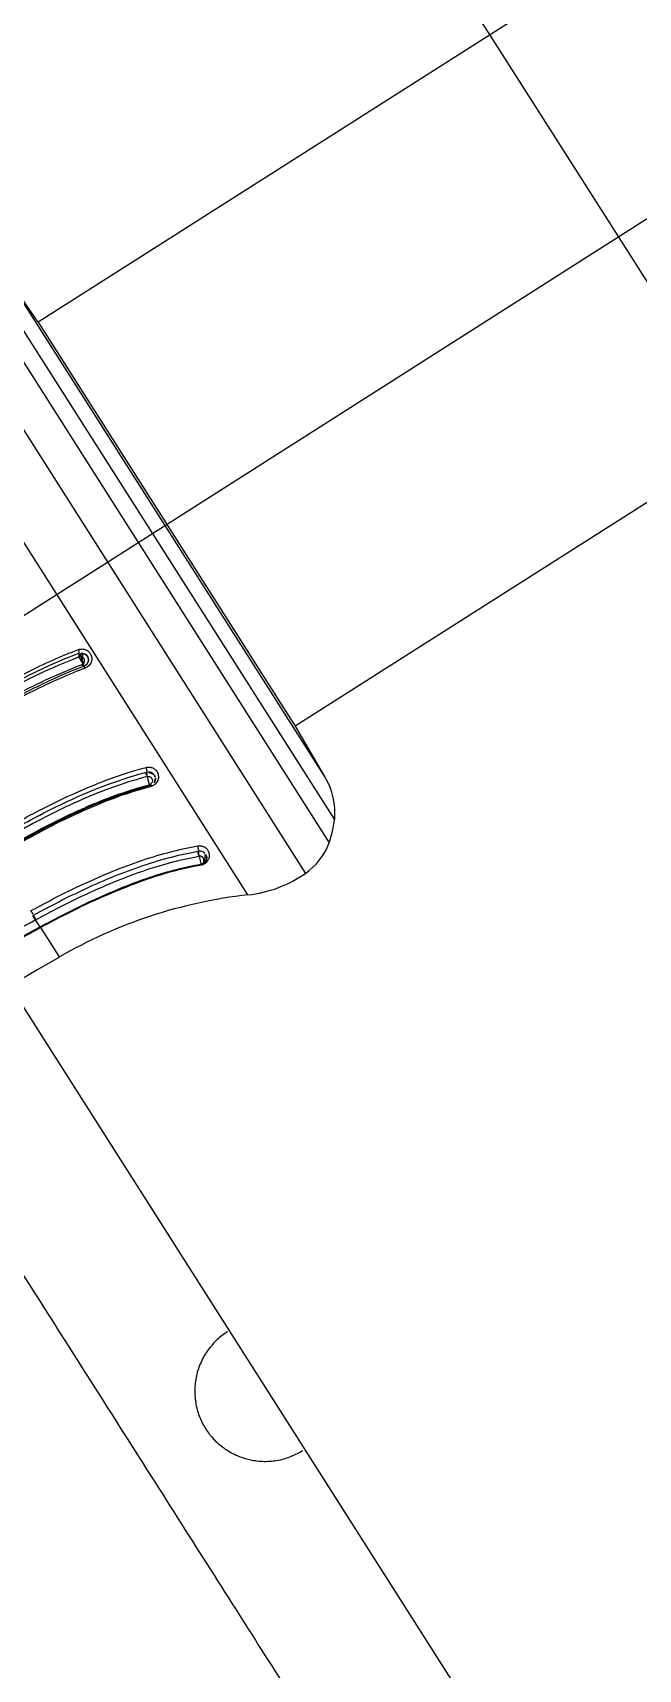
# Model space of a CAD drawing. Header units: millimetres. Extents: x 1145859089 to 1147511753, y -1047484727 to -1047247487.
# Drawn here: x 1145997726.5 to 1145997769.5, y -1047439052.1 to -1047438935.9 of the extents above; entities that cross this region are included whole.
import ezdxf
from ezdxf.xclip import XClip

# ---------------------------------------------------------------- set-up
doc = ezdxf.new("R2010")
doc.units = ezdxf.units.MM
doc.header["$LTSCALE"] = 100
doc.header["$MEASUREMENT"] = 0
doc.header["$XCLIPFRAME"] = 2
doc.linetypes.add('단지배치도$0$CENTER', pattern=[31, 30, -0.5, 0, -0.5])
doc.layers.get('0').update_dxf_attribs({"linetype": 'CONTINUOUS'})
doc.layers.add('XREF', color=135, linetype='CONTINUOUS')
doc.layers.add('단지배치도$0$W240910', color=135, linetype='CONTINUOUS')

# ---------------------------------------------------------------- blocks, each defined once
blk = doc.blocks.new('단지배치도$0$zw$9902')
at = {"layer": '단지배치도$0$W240910', "linetype": '단지배치도$0$CENTER', "ltscale": 20}
blk.add_line((59428.18, -67707.75), (59826.42, -67454.4), dxfattribs=at)
at = {"layer": '단지배치도$0$W240910', "linetype": '단지배치도$0$CENTER', "ltscale": 50}
blk.add_line((59583, -67511.43), (59911.68, -68028.08), dxfattribs=at)
at = {"layer": '단지배치도$0$W240910', "linetype": 'ByBlock', "ltscale": 20}
for p, q in [((59650.19, -67546.36), (59586.09, -67587.14)), ((59668.44, -67575.05), (59604.34, -67615.83)), ((59579.62, -67581.45), (59606.76, -67624.1)), ((59607.13, -67622.43), (59581.29, -67581.82)), ((59576.95, -67582.06), (59605.07, -67626.27)), ((59583.73, -67583.7), (59606.46, -67619.43)), ((59586.09, -67587.14), (59583.73, -67583.7)), ((59600.99, -67627.79), (59573.84, -67585.11)), ((59586.09, -67587.14), (59604.34, -67615.83)), ((59604.34, -67615.83), (59606.46, -67619.43)), ((59585.7, -67629.27), (59585.75, -67629.24)), ((59585.88, -67629.58), (59585.93, -67629.56)), ((59585.88, -67629.58), (59586.2, -67630.1)), ((59586.26, -67630.1), (59586.23, -67630.12)), ((59586.23, -67630.12), (59586.23, -67630.12)), ((59586.27, -67630.12), (59586.23, -67630.14)), ((59587.6, -67632.21), (59586.27, -67630.12)), ((59814.29, -67996.09), (59584.1, -67634.25))]:
    blk.add_line(p, q, dxfattribs=at)
at = {"layer": '단지배치도$0$W240910'}
for radius in [11431.38, 11931.38]:
    blk.add_arc((57394.29, -57699.4), radius, 251.62775, 321.418131, dxfattribs=at)
at = {"layer": '단지배치도$0$W240910', "linetype": 'ByBlock', "ltscale": 20}
for centre, radius, start, end in [((59589.15, -67611.11), 0.5, 290.7244, 110.7272), ((59600.49, -67621.82), 6.67, 339.9571, 354.7071), ((59604.85, -67662.04), 34.46, 96.433, 120.0419), ((59586.23, -67630.12), 0.000218, 145.1961, 175.4817), ((59586.23, -67630.12), 0.000524, 165.8959, 183.8947), ((59586.23, -67630.12), 0.00117, 174.5839, 184.5334), ((59586.23, -67630.12), 0.00239, 183.8497, 189.9581), ((59586.23, -67630.12), 0.00431, 184.7631, 188.7447), ((59586.23, -67630.12), 0.00716, 191.0751, 193.8865), ((59586.24, -67630.12), 0.0113, 191.21, 193.268), ((59586.24, -67630.12), 0.0166, 195.2111, 196.7966), ((59586.25, -67630.12), 0.0231, 194.487, 195.7327), ((59586.26, -67630.11), 0.0317, 196.4335, 197.446), ((59586.27, -67630.11), 0.0421, 196.8748, 197.7071), ((59586.28, -67630.11), 0.0539, 198.0772, 198.7781), ((59586.29, -67630.1), 0.0684, 198.3256, 198.9208), ((59586.31, -67630.1), 0.0857, 198.7104, 199.2258), ((59586.33, -67630.09), 0.104, 199.405, 199.8515), ((59586.35, -67630.08), 0.128, 199.6681, 200.0594), ((59586.37, -67630.08), 0.149, 200.2386, 200.5876), ((59586.39, -67630.07), 0.175, 200.4163, 200.7342), ((59586.43, -67630.06), 0.21, 200.3494, 200.6261), ((59586.47, -67630.04), 0.256, 201.3577, 201.5928), ((59586.48, -67630.03), 0.273, 201.036, 201.2718), ((59586.48, -67630.03), 0.274, 201.3981, 201.6515), ((59586.58, -67629.99), 0.381, 201.4537, 201.6285), ((59587.21, -67629.74), 1.05, 201.7496, 201.8083), ((59586.58, -67629.99), 0.38, 201.8045, 202.0271), ((59586.62, -67629.98), 0.419, 202.2908, 202.621), ((59587.42, -67629.65), 1.29, 202.2298, 202.3738), ((59842.8, -68073.95), 510.15, 120.0158, 126.3933)]:
    blk.add_arc(centre, radius, start, end, dxfattribs=at)
for points, knots in [([(59577.64, -67616.56), (59578.28, -67616.12), (59579.57, -67615.27), (59581.49, -67614.08), (59583.4, -67612.98), (59585.29, -67611.98), (59587.15, -67611.1), (59588.36, -67610.61), (59588.95, -67610.38)], [0, 0, 0, 0, 0.166667, 0.333333, 0.5, 0.666667, 0.833333, 1, 1, 1, 1]), ([(59588.95, -67610.38), (59588.96, -67610.4), (59588.99, -67610.46), (59589, -67610.55), (59589, -67610.62), (59588.98, -67610.64), (59588.97, -67610.64)], [0, 0, 0, 0, 0.202316, 0.499974, 0.797632, 1, 1, 1, 1]), ([(59589.32, -67611.57), (59589.5, -67611.51), (59589.67, -67611.33), (59589.64, -67610.85), (59589.45, -67610.67), (59589.14, -67610.61), (59589.04, -67610.61), (59588.97, -67610.64)], [0, 0, 0, 0, 0.436006, 0.436006, 0.865969, 0.865969, 1, 1, 1, 1]), ([(59588.99, -67610.9), (59589.03, -67610.85), (59589.08, -67610.67), (59589.01, -67610.62), (59588.97, -67610.64)], [0, 0, 0, 0, 0.0002153058, 0.0004289318, 0.0004289318, 0.0004289318, 0.0004289318]), ([(59588.99, -67610.9), (59589.03, -67610.88), (59589.1, -67610.87), (59589.21, -67610.9), (59589.32, -67610.97), (59589.39, -67611.09), (59589.4, -67611.23), (59589.34, -67611.38), (59589.26, -67611.44), (59589.2, -67611.46)], [0, 0, 0, 0, 0.142857, 0.285714, 0.428571, 0.571429, 0.714286, 0.857143, 1, 1, 1, 1]), ([(59577.85, -67616.97), (59579.66, -67615.74), (59583.35, -67613.42), (59587.11, -67611.61), (59588.99, -67610.9)], [0, 0, 0, 0, 0.500014, 1, 1, 1, 1]), ([(59589.2, -67611.46), (59588.32, -67611.8), (59586.47, -67612.58), (59582.77, -67614.49), (59580, -67616.24), (59578.2, -67617.46)], [0, 0, 0, 0, 0.237515, 0.495013, 1, 1, 1, 1]), ([(59589.32, -67611.57), (59588.74, -67611.79), (59587.55, -67612.28), (59585.75, -67613.13), (59583.92, -67614.1), (59582.06, -67615.17), (59580.18, -67616.34), (59578.93, -67617.17), (59578.3, -67617.59)], [0, 0, 0, 0, 0.1666667, 0.3333333, 0.5, 0.6666667, 0.8333333, 1, 1, 1, 1]), ([(59589.44, -67611.69), (59588.29, -67612.12), (59585.94, -67613.16), (59582.3, -67615.17), (59579.7, -67616.83), (59578.38, -67617.73)], [0, 0, 0, 0, 0.333333, 0.666667, 1, 1, 1, 1]), ([(59589.2, -67611.46), (59589.21, -67611.47), (59589.21, -67611.48), (59589.24, -67611.53), (59589.27, -67611.56), (59589.31, -67611.58), (59589.31, -67611.58), (59589.32, -67611.57)], [0, 0, 0, 0, 0.084738, 0.084738, 0.675047, 0.675047, 1, 1, 1, 1]), ([(59589.44, -67611.69), (59589.43, -67611.66), (59589.4, -67611.62), (59589.36, -67611.58), (59589.33, -67611.58), (59589.32, -67611.58)], [0, 0, 0, 0, 0.333333, 0.666667, 1, 1, 1, 1]), ([(59594.34, -67619.28), (59594.33, -67619.26), (59594.28, -67619.21), (59594.21, -67619.14), (59594.11, -67619.09), (59594.01, -67619.06), (59593.9, -67619.05), (59593.83, -67619.07), (59593.79, -67619.08)], [0.5881724, 0.5881724, 0.5881724, 0.5881724, 0.6428571, 0.7142857, 0.7857143, 0.8571429, 0.9285714, 1, 1, 1, 1]), ([(59593.99, -67619.98), (59594.01, -67619.97), (59594.05, -67619.96), (59594.1, -67619.92), (59594.15, -67619.87), (59594.19, -67619.81), (59594.21, -67619.73), (59594.21, -67619.65), (59594.19, -67619.57), (59594.15, -67619.51), (59594.11, -67619.46), (59594.06, -67619.42), (59594, -67619.4), (59593.94, -67619.39), (59593.88, -67619.39), (59593.85, -67619.39), (59593.83, -67619.4)], [0, 0, 0, 0, 0.071429, 0.142857, 0.214286, 0.285714, 0.357143, 0.428571, 0.5, 0.571429, 0.642857, 0.714286, 0.785714, 0.857143, 0.928571, 1, 1, 1, 1]), ([(59593.99, -67619.98), (59594, -67619.98), (59594.01, -67620), (59594.02, -67620.01), (59594.02, -67620.01)], [0.13022706, 0.13022706, 0.13022706, 0.13022706, 0.17644401, 0.21354705, 0.21354705, 0.21354705, 0.21354705]), ([(59594.33, -67619.84), (59594.35, -67619.81), (59594.37, -67619.78), (59594.39, -67619.74), (59594.39, -67619.74)], [0.2281398, 0.2281398, 0.2281398, 0.2281398, 0.28571429, 0.29730471, 0.29730471, 0.29730471, 0.29730471]), ([(59594.41, -67619.43), (59594.4, -67619.42), (59594.39, -67619.38), (59594.37, -67619.33), (59594.35, -67619.29), (59594.34, -67619.28)], [0.4858037, 0.4858037, 0.4858037, 0.4858037, 0.5, 0.5714286, 0.5881216, 0.5881216, 0.5881216, 0.5881216]), ([(59594.39, -67619.74), (59594.4, -67619.71), (59594.42, -67619.63), (59594.43, -67619.55), (59594.42, -67619.5), (59594.42, -67619.5)], [0.2973047, 0.2973047, 0.2973047, 0.2973047, 0.3571429, 0.4285714, 0.4432667, 0.4432667, 0.4432667, 0.4432667]), ([(59585.58, -67628.92), (59586.15, -67628.61), (59587.35, -67627.97), (59589.3, -67627.02), (59591.39, -67626.1), (59593.52, -67625.3), (59595.54, -67624.71), (59596.81, -67624.43), (59597.42, -67624.32)], [0, 0, 0, 0, 0.166667, 0.333333, 0.5, 0.666667, 0.833333, 1, 1, 1, 1]), ([(59585.75, -67629.24), (59586.34, -67628.92), (59587.55, -67628.28), (59589.48, -67627.33), (59591.47, -67626.46), (59593.54, -67625.69), (59595.59, -67625.08), (59596.86, -67624.8), (59597.47, -67624.69)], [0, 0, 0, 0, 0.166667, 0.333333, 0.5, 0.666667, 0.833333, 1, 1, 1, 1]), ([(59597.42, -67624.32), (59597.45, -67624.31), (59597.5, -67624.3), (59597.6, -67624.31), (59597.69, -67624.32), (59597.79, -67624.35), (59597.89, -67624.39), (59597.97, -67624.44), (59598.05, -67624.51), (59598.12, -67624.59), (59598.18, -67624.69), (59598.22, -67624.8), (59598.25, -67624.92), (59598.25, -67625.04), (59598.23, -67625.16), (59598.2, -67625.26), (59598.15, -67625.34), (59598.1, -67625.42), (59598.04, -67625.49), (59597.98, -67625.55), (59597.91, -67625.6), (59597.83, -67625.64), (59597.75, -67625.67), (59597.69, -67625.68), (59597.67, -67625.69)], [0, 0, 0, 0, 0.045455, 0.090909, 0.136364, 0.181818, 0.227273, 0.272727, 0.318182, 0.363636, 0.409091, 0.454545, 0.5, 0.545455, 0.590909, 0.636364, 0.681818, 0.727273, 0.772727, 0.818182, 0.863636, 0.909091, 0.954545, 1, 1, 1, 1]), ([(59597.74, -67624.71), (59597.71, -67624.7), (59597.65, -67624.68), (59597.56, -67624.67), (59597.5, -67624.68), (59597.47, -67624.69)], [0.8010672, 0.8010672, 0.8010672, 0.8010672, 0.8666667, 0.9333333, 1, 1, 1, 1]), ([(59597.86, -67624.79), (59597.89, -67624.8), (59597.91, -67624.83), (59597.94, -67624.85), (59597.94, -67624.86)], [0.9734552, 0.9734552, 0.9734552, 0.9734552, 1.1595777, 1.2248043, 1.2248043, 1.2248043, 1.2248043]), ([(59585.93, -67629.56), (59586.5, -67629.25), (59587.68, -67628.62), (59589.59, -67627.69), (59591.66, -67626.79), (59593.73, -67626.01), (59595.68, -67625.43), (59596.92, -67625.16), (59597.52, -67625.05)], [0, 0, 0, 0, 0.166667, 0.333333, 0.5, 0.666667, 0.833333, 1, 1, 1, 1]), ([(59597.63, -67625.64), (59597.09, -67625.74), (59595.94, -67625.98), (59594.06, -67626.53), (59591.96, -67627.31), (59589.87, -67628.23), (59587.96, -67629.16), (59586.77, -67629.79), (59586.2, -67630.1)], [0, 0, 0, 0, 0.166667, 0.333333, 0.5, 0.666667, 0.833333, 1, 1, 1, 1]), ([(59597.67, -67625.69), (59597.13, -67625.78), (59595.99, -67626.03), (59594.13, -67626.56), (59592.06, -67627.36), (59590.42, -67628.04), (59589.56, -67628.44), (59589.37, -67628.54)], [0, 0, 0, 0, 0.1666667, 0.3333333, 0.5, 0.6666667, 0.7152602, 0.7152602, 0.7152602, 0.7152602]), ([(59595.85, -67626.07), (59595.9, -67626.05), (59595.99, -67626.03), (59596.08, -67626.01), (59596.13, -67626)], [0.83304643, 0.83304643, 0.83304643, 0.83304643, 0.84411263, 0.85565068, 0.85565068, 0.85565068, 0.85565068]), ([(59597.69, -67625.66), (59597.71, -67625.65), (59597.75, -67625.64), (59597.8, -67625.62), (59597.83, -67625.6), (59597.83, -67625.59)], [0.0307517, 0.0307517, 0.0307517, 0.0307517, 0.0666667, 0.1333333, 0.1444732, 0.1444732, 0.1444732, 0.1444732]), ([(59597.84, -67625.59), (59597.86, -67625.58), (59597.9, -67625.55), (59597.93, -67625.51), (59597.94, -67625.49)], [0.14907119, 0.14907119, 0.14907119, 0.14907119, 0.2, 0.24608775, 0.24608775, 0.24608775, 0.24608775]), ([(59597.94, -67625.49), (59597.95, -67625.49), (59597.98, -67625.45), (59598.02, -67625.38), (59598.06, -67625.27), (59598.07, -67625.14), (59598.04, -67625.01), (59597.99, -67624.92), (59597.96, -67624.87), (59597.94, -67624.86)], [0.2460877, 0.2460877, 0.2460877, 0.2460877, 0.2666667, 0.3333333, 0.4, 0.4666667, 0.5333333, 0.6, 0.6378584, 0.6378584, 0.6378584, 0.6378584]), ([(59597.99, -67625.42), (59597.99, -67625.43), (59597.98, -67625.44), (59597.97, -67625.45), (59597.94, -67625.49)], [2.5986181, 2.5986181, 2.5986181, 2.5986181, 2.6333457, 2.7136184, 2.7136184, 2.7136184, 2.7136184]), ([(59598.01, -67625.39), (59598.01, -67625.4), (59597.99, -67625.43), (59597.98, -67625.46), (59597.97, -67625.47)], [1.3868743, 1.3868743, 1.3868743, 1.3868743, 1.5925598, 1.7821231, 1.7821231, 1.7821231, 1.7821231]), ([(59587.98, -67629.2), (59588.29, -67629.04), (59589.28, -67628.54), (59590.28, -67628.08), (59590.97, -67627.78)], [2.309945, 2.309945, 2.309945, 2.309945, 2.640437, 3.349882, 3.349882, 3.349882, 3.349882]), ([(59587.98, -67629.2), (59588.08, -67629.15), (59588.66, -67628.85), (59589.4, -67628.49), (59590.31, -67628.07), (59590.71, -67627.89), (59590.97, -67627.78)], [0.1669364, 0.1669364, 0.1669364, 0.1669364, 0.1937352, 0.3254418, 0.3594494, 0.4247204, 0.4247204, 0.4247204, 0.4247204]), ([(59585.58, -67628.92), (59585.6, -67628.96), (59585.69, -67629.13), (59585.75, -67629.24), (59585.75, -67629.24)], [2.12087, 2.12087, 2.12087, 2.12087, 6.933731, 11.74653, 11.74653, 11.74653, 11.74653]), ([(59585.93, -67629.56), (59585.91, -67629.51), (59585.82, -67629.34), (59585.75, -67629.24), (59585.75, -67629.24)], [2.232891, 2.232891, 2.232891, 2.232891, 7.283615, 12.333504, 12.333504, 12.333504, 12.333504]), ([(59588.97, -67628.73), (59588.65, -67628.89), (59587.7, -67629.36), (59586.82, -67629.82), (59586.27, -67630.12)], [0.74894, 0.74894, 0.74894, 0.74894, 0.8333333, 1, 1, 1, 1]), ([(59589.07, -67628.66), (59589.03, -67628.68), (59588.98, -67628.7), (59588.93, -67628.72), (59588.92, -67628.73)], [1.4527791, 1.4527791, 1.4527791, 1.4527791, 2.2240759, 2.3878722, 2.3878722, 2.3878722, 2.3878722]), ([(59538.9, -67661.25), (59540.59, -67660.09), (59544.26, -67657.52), (59549.91, -67653.51), (59555.86, -67649.27), (59561.84, -67645.08), (59567.84, -67640.94), (59573.89, -67636.87), (59579.88, -67633.04), (59583.91, -67630.65), (59585.88, -67629.58)], [0, 0, 0, 0, 0.108757, 0.237507, 0.366257, 0.495006, 0.623756, 0.752506, 0.881256, 1, 1, 1, 1]), ([(59586.2, -67630.1), (59584.12, -67631.22), (59580.06, -67633.64), (59574.1, -67637.47), (59568.22, -67641.41), (59563.36, -67644.76), (59558.52, -67648.14), (59553.69, -67651.55), (59546.96, -67656.36), (59542.13, -67659.76), (59539.22, -67661.77)], [0, 0, 0, 0, 0.00709361, 0.01418546, 0.02127666, 0.02836776, 0.03191298, 0.03900348, 0.04609359, 0.0567277, 0.0567277, 0.0567277, 0.0567277]), ([(59586.23, -67630.12), (59585.4, -67630.57), (59584.57, -67631.03), (59580.25, -67633.54), (59575.51, -67636.55), (59566.25, -67642.8), (59563.14, -67644.96), (59555.03, -67650.62), (59549.48, -67654.6), (59543.08, -67659.12), (59541.16, -67660.46), (59539.23, -67661.79)], [0, 0, 0, 0, 0.079666, 0.079666, 0.421851, 0.421851, 0.597487, 0.597487, 0.879584, 0.879584, 1, 1, 1, 1]), ([(59586.23, -67630.14), (59585.34, -67630.63), (59583.4, -67631.72), (59580.47, -67633.49), (59577.52, -67635.34), (59575.6, -67636.58), (59574.71, -67637.16)], [0, 0, 0, 0, 0.053743, 0.1174933, 0.1812436, 0.2378178, 0.2378178, 0.2378178, 0.2378178]), ([(59586.2, -67630.1), (59586.21, -67630.1), (59586.22, -67630.11), (59586.22, -67630.12), (59586.23, -67630.12), (59586.23, -67630.12)], [0, 0, 0, 0, 0.333333, 0.666667, 1, 1, 1, 1])]:
    blk.add_open_spline(points, degree=3, knots=knots, dxfattribs=at)
for points, degree in [([(59577.74, -67616.77), (59581.39, -67614.3), (59585.17, -67612.08), (59588.97, -67610.64)], 3), ([(59588.95, -67610.38), (59589.05, -67610.35), (59589.22, -67610.32), (59589.49, -67610.38), (59589.7, -67610.52), (59589.85, -67610.73), (59589.92, -67611), (59589.88, -67611.28), (59589.69, -67611.55), (59589.53, -67611.65), (59589.44, -67611.69)], 3), ([(59589.32, -67611.57), (59589.53, -67611.5), (59589.69, -67611.28), (59589.65, -67611.17)], 3), ([(59582.36, -67623.92), (59583.45, -67623.27), (59585.58, -67622.08), (59588.05, -67620.84), (59591.19, -67619.5), (59592.92, -67618.97), (59593.76, -67618.75)], 3), ([(59593.76, -67618.75), (59593.79, -67618.74), (59593.86, -67618.73), (59593.98, -67618.72), (59594.1, -67618.74), (59594.22, -67618.78), (59594.33, -67618.84), (59594.43, -67618.92), (59594.52, -67619.03), (59594.59, -67619.16), (59594.63, -67619.31), (59594.64, -67619.48), (59594.6, -67619.65), (59594.53, -67619.79), (59594.44, -67619.91), (59594.33, -67619.99), (59594.22, -67620.06), (59594.15, -67620.09), (59594.11, -67620.1)], 3), ([(59593.76, -67618.75), (59593.77, -67618.78), (59593.8, -67618.84), (59593.82, -67618.96), (59593.82, -67619.05), (59593.8, -67619.07), (59593.79, -67619.07)], 3), ([(59582.52, -67624.19), (59583.27, -67623.74), (59584.79, -67622.87), (59587.06, -67621.67), (59589.32, -67620.62), (59591.59, -67619.73), (59593.06, -67619.27), (59593.79, -67619.08)], 3), ([(59593.83, -67619.4), (59593.14, -67619.58), (59591.73, -67620.01), (59589.5, -67620.88), (59587.2, -67621.95), (59584.9, -67623.17), (59583.41, -67624.02), (59582.67, -67624.46)], 3), ([(59582.98, -67624.98), (59583.7, -67624.55), (59585.16, -67623.71), (59587.41, -67622.52), (59589.7, -67621.45), (59591.85, -67620.6), (59593.28, -67620.17), (59593.99, -67619.98)], 3), ([(59594.05, -67620.04), (59593.34, -67620.23), (59591.9, -67620.68), (59589.67, -67621.55), (59587.44, -67622.59), (59585.18, -67623.79), (59583.74, -67624.63), (59583.03, -67625.05)], 3), ([(59594.11, -67620.1), (59593.46, -67620.27), (59592.1, -67620.69), (59589.86, -67621.55), (59587.57, -67622.62), (59585.27, -67623.84), (59583.8, -67624.68), (59583.08, -67625.11)], 3), ([(59593.79, -67619.08), (59593.78, -67619.08), (59593.77, -67619.11), (59593.77, -67619.19), (59593.79, -67619.31), (59593.82, -67619.37), (59593.83, -67619.4)], 3), ([(59593.99, -67619.98), (59594.02, -67620.01), (59594.02, -67620.01), (59594.02, -67620.01)], 3), ([(59594.05, -67620.04), (59594.04, -67620.04), (59594.01, -67620.02), (59593.99, -67619.98)], 3), ([(59594.05, -67620.04), (59594.06, -67620.04), (59594.08, -67620.03), (59594.09, -67620.03)], 3), ([(59594.11, -67620.1), (59594.09, -67620.06), (59594.07, -67620.04), (59594.05, -67620.04)], 3), ([(59594.09, -67620.03), (59594.19, -67619.99), (59594.28, -67619.92), (59594.33, -67619.84)], 3), ([(59594.39, -67619.74), (59594.44, -67619.59), (59594.44, -67619.42), (59594.34, -67619.28)], 3), ([(59606.46, -67619.43), (59606.99, -67620.33), (59607.23, -67621.4), (59607.13, -67622.43)], 3), ([(59597.42, -67624.32), (59597.43, -67624.33), (59597.45, -67624.38), (59597.47, -67624.48), (59597.48, -67624.59), (59597.49, -67624.66), (59597.48, -67624.68), (59597.47, -67624.68)], 3), ([(59597.47, -67624.69), (59597.46, -67624.69), (59597.46, -67624.71), (59597.45, -67624.78), (59597.47, -67624.88), (59597.49, -67624.98), (59597.51, -67625.03), (59597.52, -67625.05)], 3), ([(59597.8, -67624.74), (59597.78, -67624.73), (59597.76, -67624.72), (59597.74, -67624.71)], 3), ([(59597.82, -67624.75), (59597.85, -67624.77), (59597.86, -67624.78), (59597.86, -67624.79)], 3), ([(59597.82, -67624.75), (59597.82, -67624.75), (59597.82, -67624.75), (59597.82, -67624.75)], 3), ([(59597.84, -67624.76), (59597.87, -67624.78), (59597.89, -67624.8), (59597.95, -67624.86)], 3), ([(59605.07, -67626.27), (59605.84, -67625.75), (59606.44, -67624.98), (59606.76, -67624.1)], 3), ([(59597.65, -67625.67), (59593.64, -67626.41), (59589.86, -67628.15), (59586.23, -67630.12)], 3), ([(59597.58, -67625.68), (59596.94, -67625.8), (59596.3, -67625.95), (59595.67, -67626.11)], 3), ([(59595.85, -67626.07), (59595.94, -67626.04), (59596.03, -67626.02), (59596.13, -67626)], 3), ([(59597.52, -67625.05), (59597.53, -67625.05), (59597.56, -67625.04), (59597.61, -67625.05), (59597.65, -67625.06), (59597.69, -67625.07), (59597.71, -67625.08), (59597.73, -67625.09), (59597.75, -67625.1), (59597.77, -67625.11), (59597.77, -67625.13), (59597.77, -67625.14), (59597.77, -67625.15), (59597.77, -67625.16), (59597.78, -67625.17), (59597.8, -67625.18), (59597.82, -67625.18), (59597.84, -67625.19), (59597.85, -67625.21), (59597.86, -67625.23), (59597.86, -67625.25), (59597.87, -67625.27), (59597.87, -67625.3), (59597.87, -67625.32), (59597.87, -67625.36), (59597.87, -67625.39), (59597.86, -67625.43), (59597.85, -67625.47), (59597.83, -67625.51), (59597.8, -67625.55), (59597.76, -67625.59), (59597.72, -67625.61), (59597.68, -67625.63), (59597.65, -67625.64), (59597.63, -67625.64)], 3), ([(59597.63, -67625.64), (59597.64, -67625.66), (59597.65, -67625.67), (59597.65, -67625.67)], 3), ([(59597.65, -67625.67), (59597.66, -67625.67), (59597.68, -67625.66), (59597.69, -67625.66)], 3), ([(59597.67, -67625.69), (59597.66, -67625.67), (59597.65, -67625.67), (59597.65, -67625.67)], 3), ([(59597.69, -67625.66), (59597.74, -67625.64), (59597.79, -67625.62), (59597.79, -67625.62)], 3), ([(59597.79, -67625.62), (59597.84, -67625.59), (59597.84, -67625.59), (59597.84, -67625.59)], 3), ([(59597.94, -67625.49), (59597.99, -67625.42), (59598.03, -67625.36), (59598.06, -67625.27)], 3), ([(59598, -67625.41), (59598, -67625.41), (59597.99, -67625.42), (59597.99, -67625.42)], 3), ([(59598.06, -67625.15), (59598.06, -67625.17), (59598.06, -67625.18), (59598.06, -67625.2)], 3), ([(59600.99, -67627.8), (59602.45, -67627.64), (59603.87, -67627.11), (59605.07, -67626.27)], 3), ([(59585.88, -67629.58), (59585.87, -67629.57), (59585.85, -67629.53), (59585.8, -67629.43), (59585.75, -67629.34), (59585.71, -67629.28), (59585.7, -67629.27), (59585.7, -67629.27)], 3), ([(59588.45, -67628.97), (59587.72, -67629.33), (59586.99, -67629.71), (59586.27, -67630.1)], 3), ([(59586.27, -67630.12), (59586.26, -67630.11), (59586.26, -67630.1), (59586.26, -67630.1)], 3), ([(59575.32, -67639.54), (59621.34, -67711.88), (59621.34, -67711.88)], 2)]:
    blk.add_open_spline(points, degree=degree, dxfattribs=at)
for points, weights in [([(59599.53, -67658.82), (59595.32, -67661.5), (59597.99, -67665.72)], [1, 0.70815548966, 1]), ([(59597.99, -67665.72), (59600.68, -67669.91), (59604.9, -67667.25)], [1, 0.709684289469, 1])]:
    blk.add_rational_spline(points, weights, degree=2, dxfattribs=at)
blk = doc.blocks.new('단지배치도')
blk.add_blockref('단지배치도$0$zw$9902', (141034.19, 142437.16))

msp = doc.modelspace()

# ---------------------------------------------------------------- block references
at = {"layer": 'XREF'}
ref = msp.add_blockref('단지배치도', (1145797106.633357, -1047513806.462535), dxfattribs=at)
XClip(ref).set_block_clipping_path([(72982.4064819524, 34919.7593965298), (360382.4067475507, 255319.7593436697)])

doc.saveas('drawing.dxf')
